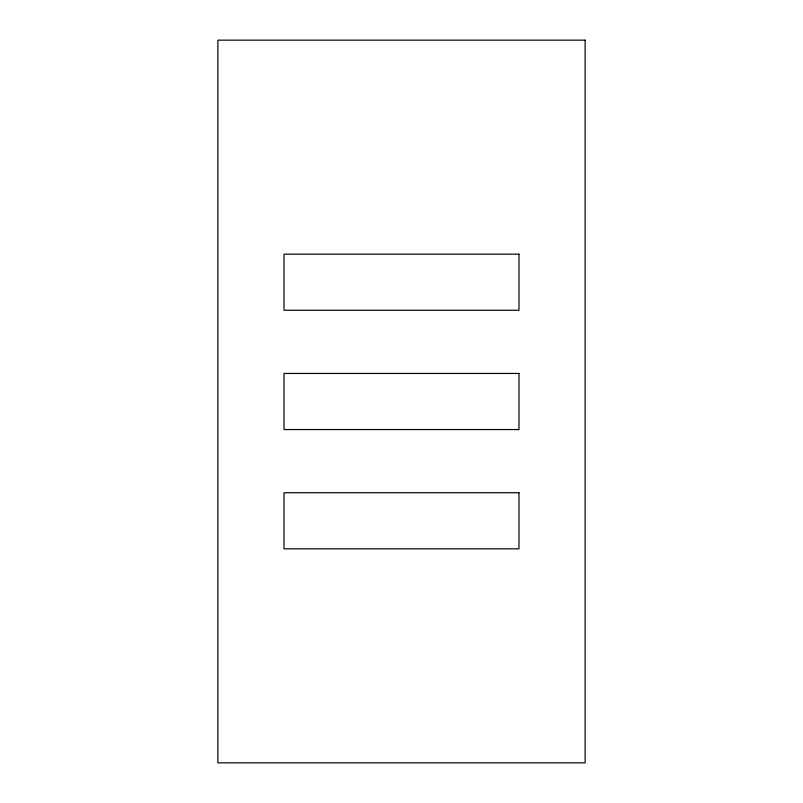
<?xml version="1.0" encoding="UTF-8"?>
<svg xmlns="http://www.w3.org/2000/svg" width="803" height="803" viewBox="0 0 803 803"><rect width="100%" height="100%" fill="white"/><g stroke="black" fill="none" stroke-linecap="round" stroke-linejoin="round"><path stroke-width="1.2" d="M585.136 40.15L217.864 40.15L217.864 762.85L585.136 762.85L585.136 40.15M518.979 254.17L284.021 254.17L284.021 310.269L518.979 310.269L518.979 254.17M518.979 373.445L284.021 373.445L284.021 429.555L518.979 429.555L518.979 373.445M518.979 492.731L284.021 492.731L284.021 548.83L518.979 548.83L518.979 492.731"/></g></svg>
